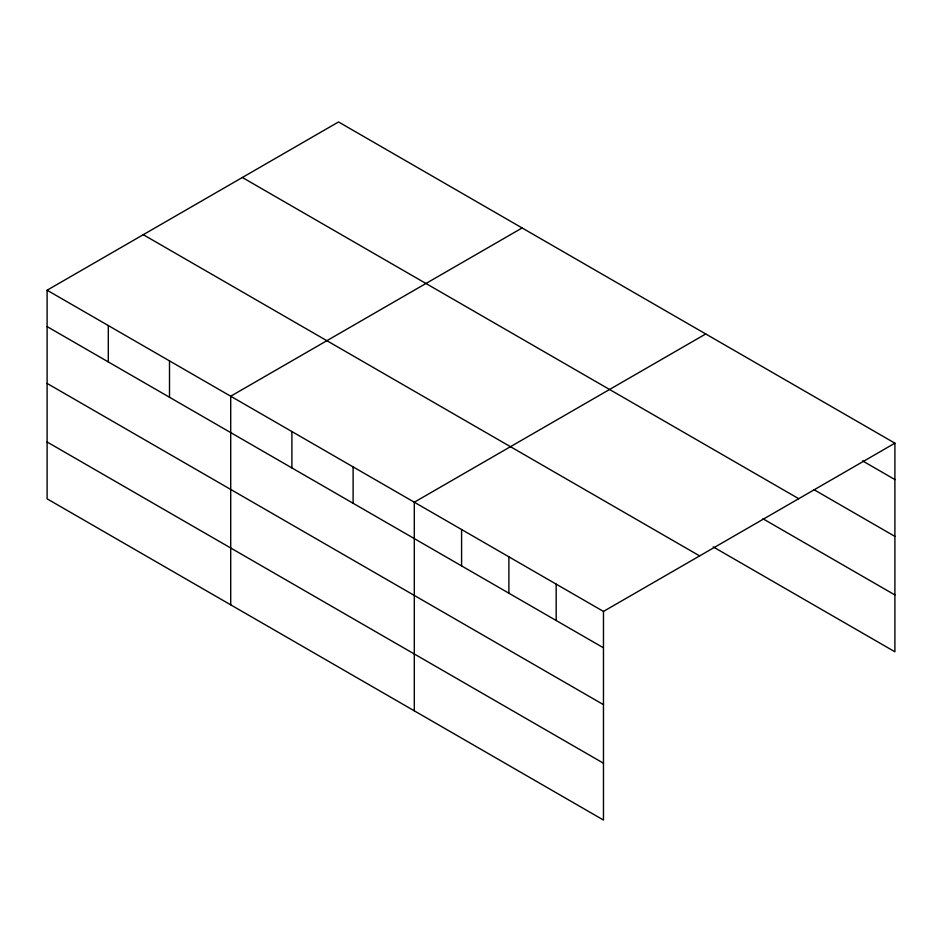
<?xml version="1.0" encoding="UTF-8"?>
<svg xmlns="http://www.w3.org/2000/svg" width="942" height="942" viewBox="0 0 942 942"><rect width="100%" height="100%" fill="white"/><g stroke="black" fill="none" stroke-linecap="round" stroke-linejoin="round"><path stroke-width="1.41" d="M47.1 290.218L603.469 611.429L603.469 820.046L47.1 498.824L47.1 290.218L338.531 121.954L894.9 443.176L894.9 651.782L713.2 546.89M522.127 227.964L230.708 396.217L230.708 604.823M705.735 333.963L414.303 502.216L414.303 710.833M603.469 611.429L894.9 443.176M862.542 460.873L894.9 479.56M814.006 489.687L894.9 536.387M242.353 177.485L798.734 498.695M762.985 518.783L894.9 594.955M143.266 234.688L699.647 555.91M47.1 326.591L603.469 647.813M47.1 383.429L603.469 704.651M47.1 441.986L603.469 763.208M556.18 584.122L556.18 620.507M508.892 556.828L508.892 593.201M461.592 529.522L461.592 565.907M353.109 466.879L353.109 503.263M291.902 431.554L291.902 467.927M169.501 360.88L169.501 397.265M108.306 325.543L108.306 361.928"/></g></svg>
